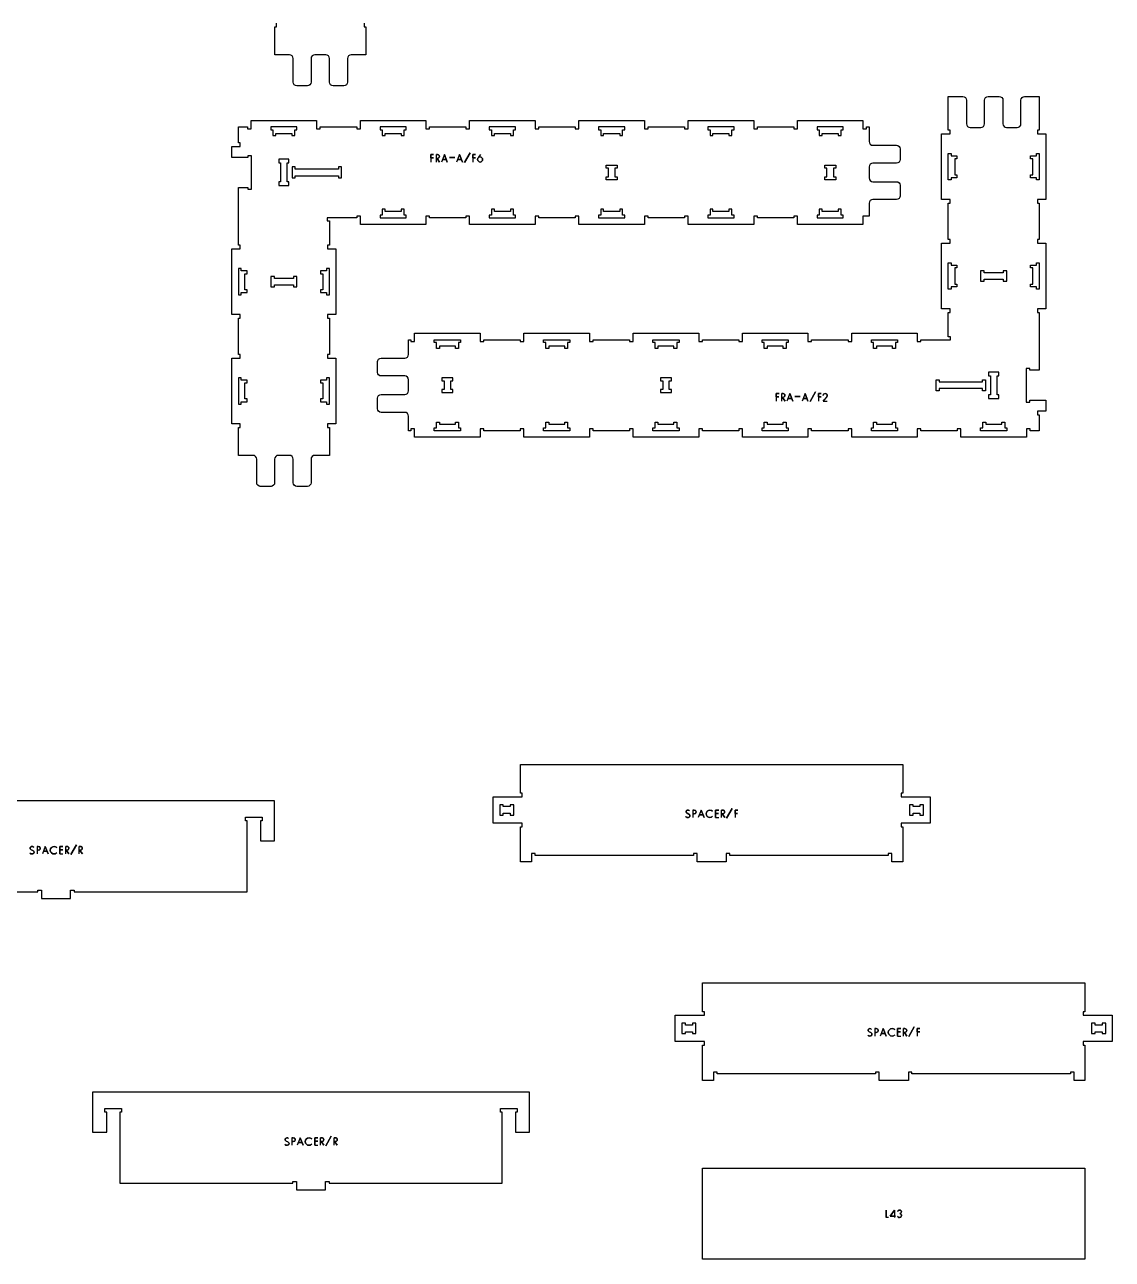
# Model space of a CAD drawing. Extents: x -6325 to 14275, y -6125 to 2946.
# Drawn here: x -2086 to 900, y -5825 to -2435 of the extents above; entities that cross this region are included whole.
import ezdxf

# ---------------------------------------------------------------- set-up
doc = ezdxf.new("R2010")
doc.units = 0
for name, color, linetype in [('CUTS', 7, 'CONTINUOUS'), ('OUTLINES', 7, 'CONTINUOUS'), ('TAGS', 7, 'CONTINUOUS')]:
    doc.layers.add(name, color=color, linetype=linetype)

msp = doc.modelspace()

# ---------------------------------------------------------------- linework, layer by layer
at = {"layer": 'CUTS', "color": 4}
for points in [[(-1404.5, -2715.5), (-1410.5, -2715.5), (-1410.5, -2723.5), (-1404.5, -2723.5), (-1404.5, -2733.5), (-1404.5, -2739.5), (-1396.5, -2739.5), (-1396.5, -2733.5), (-1352.5, -2733.5), (-1352.5, -2739.5), (-1344.5, -2739.5), (-1344.5, -2733.5), (-1344.5, -2723.5), (-1338.5, -2723.5), (-1338.5, -2715.5), (-1344.5, -2715.5)], [(-1104.5, -2715.5), (-1110.5, -2715.5), (-1110.5, -2723.5), (-1104.5, -2723.5), (-1104.5, -2733.5), (-1104.5, -2739.5), (-1096.5, -2739.5), (-1096.5, -2733.5), (-1052.5, -2733.5), (-1052.5, -2739.5), (-1044.5, -2739.5), (-1044.5, -2733.5), (-1044.5, -2723.5), (-1038.5, -2723.5), (-1038.5, -2715.5), (-1044.5, -2715.5)], [(-804.5, -2715.5), (-810.5, -2715.5), (-810.5, -2723.5), (-804.5, -2723.5), (-804.5, -2733.5), (-804.5, -2739.5), (-796.5, -2739.5), (-796.5, -2733.5), (-752.5, -2733.5), (-752.5, -2739.5), (-744.5, -2739.5), (-744.5, -2733.5), (-744.5, -2723.5), (-738.5, -2723.5), (-738.5, -2715.5), (-744.5, -2715.5)], [(-504.5, -2715.5), (-510.5, -2715.5), (-510.5, -2723.5), (-504.5, -2723.5), (-504.5, -2733.5), (-504.5, -2739.5), (-496.5, -2739.5), (-496.5, -2733.5), (-452.5, -2733.5), (-452.5, -2739.5), (-444.5, -2739.5), (-444.5, -2733.5), (-444.5, -2723.5), (-438.5, -2723.5), (-438.5, -2715.5), (-444.5, -2715.5)], [(-204.5, -2715.5), (-210.5, -2715.5), (-210.5, -2723.5), (-204.5, -2723.5), (-204.5, -2733.5), (-204.5, -2739.5), (-196.5, -2739.5), (-196.5, -2733.5), (-152.5, -2733.5), (-152.5, -2739.5), (-144.5, -2739.5), (-144.5, -2733.5), (-144.5, -2723.5), (-138.5, -2723.5), (-138.5, -2715.5), (-144.5, -2715.5)], [(95.5, -2715.5), (89.5, -2715.5), (89.5, -2723.5), (95.5, -2723.5), (95.5, -2733.5), (95.5, -2739.5), (103.5, -2739.5), (103.5, -2733.5), (147.5, -2733.5), (147.5, -2739.5), (155.5, -2739.5), (155.5, -2733.5), (155.5, -2723.5), (161.5, -2723.5), (161.5, -2715.5), (155.5, -2715.5)], [(-1383.5, -2866.5), (-1388.5, -2866.5), (-1388.5, -2876.5), (-1360.5, -2876.5), (-1360.5, -2866.5), (-1365.5, -2866.5), (-1365.5, -2814.5), (-1360.5, -2814.5), (-1360.5, -2804.5), (-1388.5, -2804.5), (-1388.5, -2814.5), (-1383.5, -2814.5)], [(449.5, -2794.9), (449.5, -2788.9), (457.5, -2788.9), (457.5, -2794.9), (467.5, -2794.9), (473.5, -2794.9), (473.5, -2802.9), (467.5, -2802.9), (467.5, -2846.9), (473.5, -2846.9), (473.5, -2854.9), (467.5, -2854.9), (457.5, -2854.9), (457.5, -2860.9), (449.5, -2860.9), (449.5, -2854.9)], [(699.5, -2854.9), (699.5, -2860.9), (691.5, -2860.9), (691.5, -2854.9), (681.5, -2854.9), (675.5, -2854.9), (675.5, -2846.9), (681.5, -2846.9), (681.5, -2802.9), (675.5, -2802.9), (675.5, -2794.9), (681.5, -2794.9), (691.5, -2794.9), (691.5, -2788.9), (699.5, -2788.9), (699.5, -2794.9)], [(-1224.5, -2855.5), (-1216.5, -2855.5), (-1216.5, -2849.5), (-1216.5, -2831.5), (-1216.5, -2825.5), (-1224.5, -2825.5), (-1224.5, -2831.5), (-1343.5, -2831.5), (-1343.5, -2825.5), (-1351.5, -2825.5), (-1351.5, -2831.5), (-1351.5, -2849.5), (-1351.5, -2855.5), (-1343.5, -2855.5), (-1343.5, -2849.5), (-1224.5, -2849.5)], [(-489.5, -2820.5), (-483.5, -2820.5), (-465.5, -2820.5), (-459.5, -2820.5), (-459.5, -2828.5), (-465.5, -2828.5), (-465.5, -2852.5), (-459.5, -2852.5), (-459.5, -2860.5), (-465.5, -2860.5), (-483.5, -2860.5), (-489.5, -2860.5), (-489.5, -2852.5), (-483.5, -2852.5), (-483.5, -2828.5), (-489.5, -2828.5)], [(110.5, -2820.5), (116.5, -2820.5), (134.5, -2820.5), (140.5, -2820.5), (140.5, -2828.5), (134.5, -2828.5), (134.5, -2852.5), (140.5, -2852.5), (140.5, -2860.5), (134.5, -2860.5), (116.5, -2860.5), (110.5, -2860.5), (110.5, -2852.5), (116.5, -2852.5), (116.5, -2828.5), (110.5, -2828.5)], [(-1044.5, -2965.5), (-1038.5, -2965.5), (-1038.5, -2957.5), (-1044.5, -2957.5), (-1044.5, -2947.5), (-1044.5, -2941.5), (-1052.5, -2941.5), (-1052.5, -2947.5), (-1096.5, -2947.5), (-1096.5, -2941.5), (-1104.5, -2941.5), (-1104.5, -2947.5), (-1104.5, -2957.5), (-1110.5, -2957.5), (-1110.5, -2965.5), (-1104.5, -2965.5)], [(-744.5, -2965.5), (-738.5, -2965.5), (-738.5, -2957.5), (-744.5, -2957.5), (-744.5, -2947.5), (-744.5, -2941.5), (-752.5, -2941.5), (-752.5, -2947.5), (-796.5, -2947.5), (-796.5, -2941.5), (-804.5, -2941.5), (-804.5, -2947.5), (-804.5, -2957.5), (-810.5, -2957.5), (-810.5, -2965.5), (-804.5, -2965.5)], [(-444.5, -2965.5), (-438.5, -2965.5), (-438.5, -2957.5), (-444.5, -2957.5), (-444.5, -2947.5), (-444.5, -2941.5), (-452.5, -2941.5), (-452.5, -2947.5), (-496.5, -2947.5), (-496.5, -2941.5), (-504.5, -2941.5), (-504.5, -2947.5), (-504.5, -2957.5), (-510.5, -2957.5), (-510.5, -2965.5), (-504.5, -2965.5)], [(-144.5, -2965.5), (-138.5, -2965.5), (-138.5, -2957.5), (-144.5, -2957.5), (-144.5, -2947.5), (-144.5, -2941.5), (-152.5, -2941.5), (-152.5, -2947.5), (-196.5, -2947.5), (-196.5, -2941.5), (-204.5, -2941.5), (-204.5, -2947.5), (-204.5, -2957.5), (-210.5, -2957.5), (-210.5, -2965.5), (-204.5, -2965.5)], [(155.5, -2965.5), (161.5, -2965.5), (161.5, -2957.5), (155.5, -2957.5), (155.5, -2947.5), (155.5, -2941.5), (147.5, -2941.5), (147.5, -2947.5), (103.5, -2947.5), (103.5, -2941.5), (95.5, -2941.5), (95.5, -2947.5), (95.5, -2957.5), (89.5, -2957.5), (89.5, -2965.5), (95.5, -2965.5)], [(-1499.5, -3170.5), (-1499.5, -3176.5), (-1491.5, -3176.5), (-1491.5, -3170.5), (-1481.5, -3170.5), (-1475.5, -3170.5), (-1475.5, -3162.5), (-1481.5, -3162.5), (-1481.5, -3118.5), (-1475.5, -3118.5), (-1475.5, -3110.5), (-1481.5, -3110.5), (-1491.5, -3110.5), (-1491.5, -3104.5), (-1499.5, -3104.5), (-1499.5, -3110.5)], [(-1249.5, -3110.5), (-1249.5, -3104.5), (-1257.5, -3104.5), (-1257.5, -3110.5), (-1267.5, -3110.5), (-1273.5, -3110.5), (-1273.5, -3118.5), (-1267.5, -3118.5), (-1267.5, -3162.5), (-1273.5, -3162.5), (-1273.5, -3170.5), (-1267.5, -3170.5), (-1257.5, -3170.5), (-1257.5, -3176.5), (-1249.5, -3176.5), (-1249.5, -3170.5)], [(449.5, -3094.9), (449.5, -3088.9), (457.5, -3088.9), (457.5, -3094.9), (467.5, -3094.9), (473.5, -3094.9), (473.5, -3102.9), (467.5, -3102.9), (467.5, -3146.9), (473.5, -3146.9), (473.5, -3154.9), (467.5, -3154.9), (457.5, -3154.9), (457.5, -3160.9), (449.5, -3160.9), (449.5, -3154.9)], [(610.5, -3110.9), (600.5, -3110.9), (600.5, -3115.9), (548.5, -3115.9), (548.5, -3110.9), (538.5, -3110.9), (538.5, -3138.9), (548.5, -3138.9), (548.5, -3133.9), (600.5, -3133.9), (600.5, -3138.9), (610.5, -3138.9)], [(699.5, -3154.9), (699.5, -3160.9), (691.5, -3160.9), (691.5, -3154.9), (681.5, -3154.9), (675.5, -3154.9), (675.5, -3146.9), (681.5, -3146.9), (681.5, -3102.9), (675.5, -3102.9), (675.5, -3094.9), (681.5, -3094.9), (691.5, -3094.9), (691.5, -3088.9), (699.5, -3088.9), (699.5, -3094.9)], [(-1400.5, -3131.5), (-1400.5, -3126.5), (-1410.5, -3126.5), (-1410.5, -3154.5), (-1400.5, -3154.5), (-1400.5, -3149.5), (-1348.5, -3149.5), (-1348.5, -3154.5), (-1338.5, -3154.5), (-1338.5, -3126.5), (-1348.5, -3126.5), (-1348.5, -3131.5)], [(-895.5, -3299.9), (-889.5, -3299.9), (-889.5, -3307.9), (-895.5, -3307.9), (-895.5, -3317.9), (-895.5, -3323.9), (-903.5, -3323.9), (-903.5, -3317.9), (-947.5, -3317.9), (-947.5, -3323.9), (-955.5, -3323.9), (-955.5, -3317.9), (-955.5, -3307.9), (-961.5, -3307.9), (-961.5, -3299.9), (-955.5, -3299.9)], [(-595.5, -3299.9), (-589.5, -3299.9), (-589.5, -3307.9), (-595.5, -3307.9), (-595.5, -3317.9), (-595.5, -3323.9), (-603.5, -3323.9), (-603.5, -3317.9), (-647.5, -3317.9), (-647.5, -3323.9), (-655.5, -3323.9), (-655.5, -3317.9), (-655.5, -3307.9), (-661.5, -3307.9), (-661.5, -3299.9), (-655.5, -3299.9)], [(-295.5, -3299.9), (-289.5, -3299.9), (-289.5, -3307.9), (-295.5, -3307.9), (-295.5, -3317.9), (-295.5, -3323.9), (-303.5, -3323.9), (-303.5, -3317.9), (-347.5, -3317.9), (-347.5, -3323.9), (-355.5, -3323.9), (-355.5, -3317.9), (-355.5, -3307.9), (-361.5, -3307.9), (-361.5, -3299.9), (-355.5, -3299.9)], [(4.5, -3299.9), (10.5, -3299.9), (10.5, -3307.9), (4.5, -3307.9), (4.5, -3317.9), (4.5, -3323.9), (-3.5, -3323.9), (-3.5, -3317.9), (-47.5, -3317.9), (-47.5, -3323.9), (-55.5, -3323.9), (-55.5, -3317.9), (-55.5, -3307.9), (-61.5, -3307.9), (-61.5, -3299.9), (-55.5, -3299.9)], [(304.5, -3299.9), (310.5, -3299.9), (310.5, -3307.9), (304.5, -3307.9), (304.5, -3317.9), (304.5, -3323.9), (296.5, -3323.9), (296.5, -3317.9), (252.5, -3317.9), (252.5, -3323.9), (244.5, -3323.9), (244.5, -3317.9), (244.5, -3307.9), (238.5, -3307.9), (238.5, -3299.9), (244.5, -3299.9)], [(588.5, -3450.9), (583.5, -3450.9), (583.5, -3398.9), (588.5, -3398.9), (588.5, -3388.9), (560.5, -3388.9), (560.5, -3398.9), (565.5, -3398.9), (565.5, -3450.9), (560.5, -3450.9), (560.5, -3460.9), (588.5, -3460.9)], [(-1499.5, -3470.5), (-1499.5, -3476.5), (-1491.5, -3476.5), (-1491.5, -3470.5), (-1481.5, -3470.5), (-1475.5, -3470.5), (-1475.5, -3462.5), (-1481.5, -3462.5), (-1481.5, -3418.5), (-1475.5, -3418.5), (-1475.5, -3410.5), (-1481.5, -3410.5), (-1491.5, -3410.5), (-1491.5, -3404.5), (-1499.5, -3404.5), (-1499.5, -3410.5)], [(-1249.5, -3410.5), (-1249.5, -3404.5), (-1257.5, -3404.5), (-1257.5, -3410.5), (-1267.5, -3410.5), (-1273.5, -3410.5), (-1273.5, -3418.5), (-1267.5, -3418.5), (-1267.5, -3462.5), (-1273.5, -3462.5), (-1273.5, -3470.5), (-1267.5, -3470.5), (-1257.5, -3470.5), (-1257.5, -3476.5), (-1249.5, -3476.5), (-1249.5, -3470.5)], [(-910.5, -3404.9), (-916.5, -3404.9), (-934.5, -3404.9), (-940.5, -3404.9), (-940.5, -3412.9), (-934.5, -3412.9), (-934.5, -3436.9), (-940.5, -3436.9), (-940.5, -3444.9), (-934.5, -3444.9), (-916.5, -3444.9), (-910.5, -3444.9), (-910.5, -3436.9), (-916.5, -3436.9), (-916.5, -3412.9), (-910.5, -3412.9)], [(-310.5, -3404.9), (-316.5, -3404.9), (-334.5, -3404.9), (-340.5, -3404.9), (-340.5, -3412.9), (-334.5, -3412.9), (-334.5, -3436.9), (-340.5, -3436.9), (-340.5, -3444.9), (-334.5, -3444.9), (-316.5, -3444.9), (-310.5, -3444.9), (-310.5, -3436.9), (-316.5, -3436.9), (-316.5, -3412.9), (-310.5, -3412.9)], [(424.5, -3439.9), (416.5, -3439.9), (416.5, -3433.9), (416.5, -3415.9), (416.5, -3409.9), (424.5, -3409.9), (424.5, -3415.9), (543.5, -3415.9), (543.5, -3409.9), (551.5, -3409.9), (551.5, -3415.9), (551.5, -3433.9), (551.5, -3439.9), (543.5, -3439.9), (543.5, -3433.9), (424.5, -3433.9)], [(-955.5, -3549.9), (-961.5, -3549.9), (-961.5, -3541.9), (-955.5, -3541.9), (-955.5, -3531.9), (-955.5, -3525.9), (-947.5, -3525.9), (-947.5, -3531.9), (-903.5, -3531.9), (-903.5, -3525.9), (-895.5, -3525.9), (-895.5, -3531.9), (-895.5, -3541.9), (-889.5, -3541.9), (-889.5, -3549.9), (-895.5, -3549.9)], [(-655.5, -3549.9), (-661.5, -3549.9), (-661.5, -3541.9), (-655.5, -3541.9), (-655.5, -3531.9), (-655.5, -3525.9), (-647.5, -3525.9), (-647.5, -3531.9), (-603.5, -3531.9), (-603.5, -3525.9), (-595.5, -3525.9), (-595.5, -3531.9), (-595.5, -3541.9), (-589.5, -3541.9), (-589.5, -3549.9), (-595.5, -3549.9)], [(-355.5, -3549.9), (-361.5, -3549.9), (-361.5, -3541.9), (-355.5, -3541.9), (-355.5, -3531.9), (-355.5, -3525.9), (-347.5, -3525.9), (-347.5, -3531.9), (-303.5, -3531.9), (-303.5, -3525.9), (-295.5, -3525.9), (-295.5, -3531.9), (-295.5, -3541.9), (-289.5, -3541.9), (-289.5, -3549.9), (-295.5, -3549.9)], [(-55.5, -3549.9), (-61.5, -3549.9), (-61.5, -3541.9), (-55.5, -3541.9), (-55.5, -3531.9), (-55.5, -3525.9), (-47.5, -3525.9), (-47.5, -3531.9), (-3.5, -3531.9), (-3.5, -3525.9), (4.5, -3525.9), (4.5, -3531.9), (4.5, -3541.9), (10.5, -3541.9), (10.5, -3549.9), (4.5, -3549.9)], [(244.5, -3549.9), (238.5, -3549.9), (238.5, -3541.9), (244.5, -3541.9), (244.5, -3531.9), (244.5, -3525.9), (252.5, -3525.9), (252.5, -3531.9), (296.5, -3531.9), (296.5, -3525.9), (304.5, -3525.9), (304.5, -3531.9), (304.5, -3541.9), (310.5, -3541.9), (310.5, -3549.9), (304.5, -3549.9)], [(544.5, -3549.9), (538.5, -3549.9), (538.5, -3541.9), (544.5, -3541.9), (544.5, -3531.9), (544.5, -3525.9), (552.5, -3525.9), (552.5, -3531.9), (596.5, -3531.9), (596.5, -3525.9), (604.5, -3525.9), (604.5, -3531.9), (604.5, -3541.9), (610.5, -3541.9), (610.5, -3549.9), (604.5, -3549.9)], [(-772, -4600), (-753, -4600), (-753, -4605), (-743, -4605), (-743, -4577), (-753, -4577), (-753, -4582), (-772, -4582), (-772, -4577), (-782, -4577), (-782, -4605), (-772, -4605)], [(382, -4577), (372, -4577), (372, -4582), (353, -4582), (353, -4577), (343, -4577), (343, -4605), (353, -4605), (353, -4600), (372, -4600), (372, -4605), (382, -4605)], [(-272, -5200), (-253, -5200), (-253, -5205), (-243, -5205), (-243, -5177), (-253, -5177), (-253, -5182), (-272, -5182), (-272, -5177), (-282, -5177), (-282, -5205), (-272, -5205)], [(882, -5177), (872, -5177), (872, -5182), (853, -5182), (853, -5177), (843, -5177), (843, -5205), (853, -5205), (853, -5200), (872, -5200), (872, -5205), (882, -5205)]]:
    msp.add_lwpolyline(points, close=True, dxfattribs=at)
at = {"layer": 'OUTLINES', "color": 5}
for points in [[(-1154.5, -2430.5), (-1154.5, -2440.5), (-1149.5, -2440.5), (-1149.5, -2517.5), (-1189.7, -2517.5), (-1193.5, -2518.2), (-1197, -2520.5), (-1199.3, -2524), (-1200, -2527.7), (-1200, -2592.7), (-1200.7, -2596.3), (-1202.9, -2599.6), (-1206.2, -2601.8), (-1209.7, -2602.5), (-1239.2, -2602.5), (-1242.8, -2601.8), (-1246.1, -2599.6), (-1248.3, -2596.3), (-1249, -2592.7), (-1249, -2527.7), (-1249.7, -2524), (-1252, -2520.5), (-1255.5, -2518.2), (-1259.2, -2517.5), (-1289.7, -2517.5), (-1293.5, -2518.2), (-1297, -2520.5), (-1299.3, -2524), (-1300, -2527.7), (-1300, -2592.7), (-1300.7, -2596.3), (-1302.9, -2599.6), (-1306.2, -2601.8), (-1309.7, -2602.5), (-1339.2, -2602.5), (-1342.8, -2601.8), (-1346.1, -2599.6), (-1348.3, -2596.3), (-1349, -2592.7), (-1349, -2527.7), (-1349.7, -2524), (-1352, -2520.5), (-1355.5, -2518.2), (-1359.2, -2517.5), (-1399.5, -2517.5), (-1399.5, -2440.5), (-1394.5, -2440.5), (-1394.5, -2430.5)], [(-2525, -4816), (-2050, -4816), (-2050, -4811), (-2040, -4811), (-2040, -4834), (-1960, -4834), (-1960, -4811), (-1950, -4811), (-1950, -4816), (-1475, -4816), (-1475, -4621), (-1480, -4621), (-1480, -4611), (-1434, -4611), (-1434, -4621), (-1439, -4621), (-1439, -4676), (-1400, -4676), (-1400, -4566), (-2600, -4566)]]:
    msp.add_lwpolyline(points, dxfattribs=at)
for points in [[(449.5, -3291.9), (449.5, -3274.9), (449.5, -3224.9), (454.5, -3224.9), (454.5, -3214.9), (431.5, -3214.9), (431.5, -3034.9), (454.5, -3034.9), (454.5, -3024.9), (449.5, -3024.9), (449.5, -2974.9), (449.5, -2924.9), (454.5, -2924.9), (454.5, -2914.9), (431.5, -2914.9), (431.5, -2734.9), (454.5, -2734.9), (454.5, -2724.9), (449.5, -2724.9), (449.5, -2632.1), (489.7, -2632.1), (493.4, -2632.8), (496.8, -2635.1), (499, -2638.4), (499.7, -2642.1), (499.7, -2707.1), (500.5, -2710.8), (502.7, -2714.2), (506.1, -2716.4), (509.7, -2717.1), (539.2, -2717.1), (542.9, -2716.4), (546.3, -2714.2), (548.5, -2710.8), (549.2, -2707.1), (549.2, -2642.1), (550, -2638.4), (552.2, -2635.1), (555.6, -2632.8), (559.2, -2632.1), (589.7, -2632.1), (593.4, -2632.8), (596.8, -2635.1), (599, -2638.4), (599.7, -2642.1), (599.7, -2707.1), (600.5, -2710.8), (602.7, -2714.2), (606.1, -2716.4), (609.7, -2717.1), (639.2, -2717.1), (642.9, -2716.4), (646.3, -2714.2), (648.5, -2710.8), (649.2, -2707.1), (649.2, -2642.1), (650, -2638.4), (652.2, -2635.1), (655.6, -2632.8), (659.2, -2632.1), (699.5, -2632.1), (699.5, -2724.9), (694.5, -2724.9), (694.5, -2734.9), (717.5, -2734.9), (717.5, -2914.9), (694.5, -2914.9), (694.5, -2924.9), (699.5, -2924.9), (699.5, -2974.9), (699.5, -3024.9), (694.5, -3024.9), (694.5, -3034.9), (717.5, -3034.9), (717.5, -3214.9), (694.5, -3214.9), (694.5, -3224.9), (699.5, -3224.9), (699.5, -3274.9), (699.5, -3383.9), (673.5, -3383.9), (673.5, -3378.9), (663.5, -3378.9), (663.5, -3470.9), (673.5, -3470.9), (673.5, -3465.9), (717.5, -3465.9), (717.5, -3495.9), (694.5, -3495.9), (694.5, -3505.9), (699.5, -3505.9), (699.5, -3549.9), (674.5, -3549.9), (674.5, -3544.9), (664.5, -3544.9), (664.5, -3567.9), (484.5, -3567.9), (484.5, -3544.9), (474.5, -3544.9), (474.5, -3549.9), (374.5, -3549.9), (374.5, -3544.9), (364.5, -3544.9), (364.5, -3567.9), (184.5, -3567.9), (184.5, -3544.9), (174.5, -3544.9), (174.5, -3549.9), (124.5, -3549.9), (74.5, -3549.9), (74.5, -3544.9), (64.5, -3544.9), (64.5, -3567.9), (-115.5, -3567.9), (-115.5, -3544.9), (-125.5, -3544.9), (-125.5, -3549.9), (-175.5, -3549.9), (-225.5, -3549.9), (-225.5, -3544.9), (-235.5, -3544.9), (-235.5, -3567.9), (-415.5, -3567.9), (-415.5, -3544.9), (-425.5, -3544.9), (-425.5, -3549.9), (-475.5, -3549.9), (-525.5, -3549.9), (-525.5, -3544.9), (-535.5, -3544.9), (-535.5, -3567.9), (-715.5, -3567.9), (-715.5, -3544.9), (-725.5, -3544.9), (-725.5, -3549.9), (-775.5, -3549.9), (-825.5, -3549.9), (-825.5, -3544.9), (-835.5, -3544.9), (-835.5, -3567.9), (-1015.5, -3567.9), (-1015.5, -3544.9), (-1025.5, -3544.9), (-1025.5, -3549.9), (-1032.5, -3549.9), (-1032.5, -3509.6), (-1033.2, -3505.9), (-1035.5, -3502.4), (-1039, -3500.1), (-1042.7, -3499.4), (-1107.7, -3499.4), (-1111.3, -3498.7), (-1114.6, -3496.5), (-1116.8, -3493.2), (-1117.5, -3489.6), (-1117.5, -3460.1), (-1116.8, -3456.5), (-1114.6, -3453.2), (-1111.3, -3451.1), (-1107.7, -3450.4), (-1042.7, -3450.4), (-1039, -3449.7), (-1035.5, -3447.4), (-1033.2, -3443.9), (-1032.5, -3440.1), (-1032.5, -3409.6), (-1033.2, -3405.9), (-1035.5, -3402.4), (-1039, -3400.1), (-1042.7, -3399.4), (-1107.7, -3399.4), (-1111.3, -3398.7), (-1114.6, -3396.5), (-1116.8, -3393.2), (-1117.5, -3389.6), (-1117.5, -3360.1), (-1116.8, -3356.5), (-1114.6, -3353.2), (-1111.3, -3351.1), (-1107.7, -3350.4), (-1042.7, -3350.4), (-1039, -3349.7), (-1035.5, -3347.4), (-1033.2, -3343.9), (-1032.5, -3340.1), (-1032.5, -3299.9), (-1025.5, -3299.9), (-1025.5, -3304.9), (-1015.5, -3304.9), (-1015.5, -3281.9), (-835.5, -3281.9), (-835.5, -3304.9), (-825.5, -3304.9), (-825.5, -3299.9), (-775.5, -3299.9), (-725.5, -3299.9), (-725.5, -3304.9), (-715.5, -3304.9), (-715.5, -3281.9), (-535.5, -3281.9), (-535.5, -3304.9), (-525.5, -3304.9), (-525.5, -3299.9), (-475.5, -3299.9), (-425.5, -3299.9), (-425.5, -3304.9), (-415.5, -3304.9), (-415.5, -3281.9), (-235.5, -3281.9), (-235.5, -3304.9), (-225.5, -3304.9), (-225.5, -3299.9), (-175.5, -3299.9), (-125.5, -3299.9), (-125.5, -3304.9), (-115.5, -3304.9), (-115.5, -3281.9), (64.5, -3281.9), (64.5, -3304.9), (74.5, -3304.9), (74.5, -3299.9), (124.5, -3299.9), (174.5, -3299.9), (174.5, -3304.9), (184.5, -3304.9), (184.5, -3281.9), (364.5, -3281.9), (364.5, -3304.9), (374.5, -3304.9), (374.5, -3299.9), (449.5, -3299.9), (455.5, -3299.9), (455.5, -3291.9)], [(-1249.5, -2990.5), (-1249.5, -3040.5), (-1254.5, -3040.5), (-1254.5, -3050.5), (-1231.5, -3050.5), (-1231.5, -3230.5), (-1254.5, -3230.5), (-1254.5, -3240.5), (-1249.5, -3240.5), (-1249.5, -3290.5), (-1249.5, -3340.5), (-1254.5, -3340.5), (-1254.5, -3350.5), (-1231.5, -3350.5), (-1231.5, -3530.5), (-1254.5, -3530.5), (-1254.5, -3540.5), (-1249.5, -3540.5), (-1249.5, -3617.5), (-1289.7, -3617.5), (-1293.5, -3618.2), (-1297, -3620.5), (-1299.3, -3624), (-1300, -3627.7), (-1300, -3692.7), (-1300.7, -3696.3), (-1302.9, -3699.6), (-1306.2, -3701.8), (-1309.7, -3702.5), (-1339.2, -3702.5), (-1342.8, -3701.8), (-1346.1, -3699.6), (-1348.3, -3696.3), (-1349, -3692.7), (-1349, -3627.7), (-1349.7, -3624), (-1352, -3620.5), (-1355.5, -3618.2), (-1359.2, -3617.5), (-1389.7, -3617.5), (-1393.5, -3618.2), (-1397, -3620.5), (-1399.3, -3624), (-1400, -3627.7), (-1400, -3692.7), (-1400.7, -3696.3), (-1402.9, -3699.6), (-1406.2, -3701.8), (-1409.7, -3702.5), (-1439.2, -3702.5), (-1442.8, -3701.8), (-1446.1, -3699.6), (-1448.3, -3696.3), (-1449, -3692.7), (-1449, -3627.7), (-1449.7, -3624), (-1452, -3620.5), (-1455.5, -3618.2), (-1459.2, -3617.5), (-1499.5, -3617.5), (-1499.5, -3540.5), (-1494.5, -3540.5), (-1494.5, -3530.5), (-1517.5, -3530.5), (-1517.5, -3350.5), (-1494.5, -3350.5), (-1494.5, -3340.5), (-1499.5, -3340.5), (-1499.5, -3290.5), (-1499.5, -3240.5), (-1494.5, -3240.5), (-1494.5, -3230.5), (-1517.5, -3230.5), (-1517.5, -3050.5), (-1494.5, -3050.5), (-1494.5, -3040.5), (-1499.5, -3040.5), (-1499.5, -2990.5), (-1499.5, -2881.5), (-1473.5, -2881.5), (-1473.5, -2886.5), (-1463.5, -2886.5), (-1463.5, -2794.5), (-1473.5, -2794.5), (-1473.5, -2799.5), (-1517.5, -2799.5), (-1517.5, -2769.5), (-1494.5, -2769.5), (-1494.5, -2759.5), (-1499.5, -2759.5), (-1499.5, -2715.5), (-1474.5, -2715.5), (-1474.5, -2720.5), (-1464.5, -2720.5), (-1464.5, -2697.5), (-1284.5, -2697.5), (-1284.5, -2720.5), (-1274.5, -2720.5), (-1274.5, -2715.5), (-1174.5, -2715.5), (-1174.5, -2720.5), (-1164.5, -2720.5), (-1164.5, -2697.5), (-984.5, -2697.5), (-984.5, -2720.5), (-974.5, -2720.5), (-974.5, -2715.5), (-924.5, -2715.5), (-874.5, -2715.5), (-874.5, -2720.5), (-864.5, -2720.5), (-864.5, -2697.5), (-684.5, -2697.5), (-684.5, -2720.5), (-674.5, -2720.5), (-674.5, -2715.5), (-624.5, -2715.5), (-574.5, -2715.5), (-574.5, -2720.5), (-564.5, -2720.5), (-564.5, -2697.5), (-384.5, -2697.5), (-384.5, -2720.5), (-374.5, -2720.5), (-374.5, -2715.5), (-324.5, -2715.5), (-274.5, -2715.5), (-274.5, -2720.5), (-264.5, -2720.5), (-264.5, -2697.5), (-84.5, -2697.5), (-84.5, -2720.5), (-74.5, -2720.5), (-74.5, -2715.5), (-24.5, -2715.5), (25.5, -2715.5), (25.5, -2720.5), (35.5, -2720.5), (35.5, -2697.5), (215.5, -2697.5), (215.5, -2720.5), (225.5, -2720.5), (225.5, -2715.5), (232.5, -2715.5), (232.5, -2755.8), (233.2, -2759.5), (235.5, -2763), (239, -2765.3), (242.7, -2766), (307.7, -2766), (311.3, -2766.7), (314.6, -2768.9), (316.8, -2772.2), (317.5, -2775.8), (317.5, -2805.3), (316.8, -2808.8), (314.6, -2812.1), (311.3, -2814.3), (307.7, -2815), (242.7, -2815), (239, -2815.7), (235.5, -2818), (233.2, -2821.5), (232.5, -2825.3), (232.5, -2855.8), (233.2, -2859.5), (235.5, -2863), (239, -2865.3), (242.7, -2866), (307.7, -2866), (311.3, -2866.7), (314.6, -2868.9), (316.8, -2872.2), (317.5, -2875.8), (317.5, -2905.3), (316.8, -2908.8), (314.6, -2912.1), (311.3, -2914.3), (307.7, -2915), (242.7, -2915), (239, -2915.7), (235.5, -2918), (233.2, -2921.5), (232.5, -2925.3), (232.7, -2960.5), (215.5, -2960.5), (215.5, -2983.5), (35.5, -2983.5), (35.5, -2960.5), (25.5, -2960.5), (25.5, -2965.5), (-24.5, -2965.5), (-74.5, -2965.5), (-74.5, -2960.5), (-84.5, -2960.5), (-84.5, -2983.5), (-264.5, -2983.5), (-264.5, -2960.5), (-274.5, -2960.5), (-274.5, -2965.5), (-324.5, -2965.5), (-374.5, -2965.5), (-374.5, -2960.5), (-384.5, -2960.5), (-384.5, -2983.5), (-564.5, -2983.5), (-564.5, -2960.5), (-574.5, -2960.5), (-574.5, -2965.5), (-624.5, -2965.5), (-674.5, -2965.5), (-674.5, -2960.5), (-684.5, -2960.5), (-684.5, -2983.5), (-864.5, -2983.5), (-864.5, -2960.5), (-874.5, -2960.5), (-874.5, -2965.5), (-924.5, -2965.5), (-974.5, -2965.5), (-974.5, -2960.5), (-984.5, -2960.5), (-984.5, -2983.5), (-1164.5, -2983.5), (-1164.5, -2960.5), (-1174.5, -2960.5), (-1174.5, -2965.5), (-1249.5, -2965.5), (-1255.5, -2965.5), (-1255.5, -2973.5), (-1249.5, -2973.5)], [(-250, -4716), (-685, -4716), (-685, -4711), (-695, -4711), (-695, -4734), (-725, -4734), (-725, -4637), (-720, -4637), (-720, -4627), (-800, -4627), (-800, -4555), (-720, -4555), (-720, -4545), (-725, -4545), (-725, -4466), (325, -4466), (325, -4545), (320, -4545), (320, -4555), (400, -4555), (400, -4627), (320, -4627), (320, -4637), (325, -4637), (325, -4734), (295, -4734), (295, -4711), (285, -4711), (285, -4716), (-150, -4716), (-150, -4711), (-160, -4711), (-160, -4734), (-240, -4734), (-240, -4711), (-250, -4711)], [(250, -5316), (-185, -5316), (-185, -5311), (-195, -5311), (-195, -5334), (-225, -5334), (-225, -5237), (-220, -5237), (-220, -5227), (-300, -5227), (-300, -5155), (-220, -5155), (-220, -5145), (-225, -5145), (-225, -5066), (825, -5066), (825, -5145), (820, -5145), (820, -5155), (900, -5155), (900, -5227), (820, -5227), (820, -5237), (825, -5237), (825, -5334), (795, -5334), (795, -5311), (785, -5311), (785, -5316), (350, -5316), (350, -5311), (340, -5311), (340, -5334), (260, -5334), (260, -5311), (250, -5311)], [(-1820, -5411), (-1820, -5421), (-1825, -5421), (-1825, -5616), (-1350, -5616), (-1350, -5611), (-1340, -5611), (-1340, -5634), (-1260, -5634), (-1260, -5611), (-1250, -5611), (-1250, -5616), (-775, -5616), (-775, -5421), (-780, -5421), (-780, -5411), (-734, -5411), (-734, -5421), (-739, -5421), (-739, -5476), (-700, -5476), (-700, -5366), (-1900, -5366), (-1900, -5476), (-1861, -5476), (-1861, -5421), (-1866, -5421), (-1866, -5411)], [(825, -5575), (825, -5825), (-225, -5825), (-225, -5575)]]:
    msp.add_lwpolyline(points, close=True, dxfattribs=at)
at = {"layer": 'TAGS', "color": 2}
for points in [[(-971.2, -2800.6), (-964, -2800.6), (-971.2, -2800.6), (-971.2, -2791.5), (-963.6, -2791.5), (-971.2, -2791.5), (-971.2, -2812)], [(-955.9, -2812), (-955.9, -2791.5), (-952.4, -2791.5), (-950.4, -2791.8), (-948.8, -2792.7), (-947.7, -2794.3), (-947.3, -2796.6), (-947.9, -2798.9), (-949.3, -2800.6), (-950.9, -2801.6), (-952.4, -2801.9), (-955.9, -2801.9), (-952.4, -2801.9), (-950.9, -2801.6), (-949.3, -2800.6), (-947.9, -2798.9), (-947.3, -2796.6), (-947.7, -2794.3), (-948.8, -2792.7), (-950.4, -2791.8), (-952.4, -2791.5), (-955.9, -2791.5)], [(-933.9, -2791.5), (-925.9, -2812), (-933.9, -2791.5), (-941.9, -2812)], [(-892.2, -2791.5), (-884.2, -2812), (-892.2, -2791.5), (-900.2, -2812)], [(-855.5, -2800.6), (-848.3, -2800.6), (-855.5, -2800.6), (-855.5, -2791.5), (-848, -2791.5), (-855.5, -2791.5), (-855.5, -2812)], [(-834.7, -2791.5), (-838, -2796.1), (-839.2, -2797.8), (-840.3, -2799.5), (-841.2, -2800.7), (-841.7, -2801.4), (-842.7, -2805.1), (-842.1, -2807.8), (-840.6, -2810), (-838.5, -2811.5), (-835.8, -2812), (-833.1, -2811.5), (-830.8, -2810), (-829.3, -2807.8), (-828.8, -2805.1), (-829.3, -2802.3), (-830.8, -2800.1), (-833.1, -2798.7), (-835.8, -2798.1), (-839.2, -2799), (-841.7, -2801.4), (-839.2, -2799), (-835.8, -2798.1), (-833.1, -2798.7), (-830.8, -2800.1), (-829.3, -2802.3), (-828.8, -2805.1), (-829.3, -2807.8), (-830.8, -2810), (-833.1, -2811.5), (-835.8, -2812), (-838.5, -2811.5), (-840.6, -2810), (-842.1, -2807.8), (-842.7, -2805.1), (-841.7, -2801.4), (-841.2, -2800.7), (-840.3, -2799.5), (-839.2, -2797.8), (-838, -2796.1)], [(-22.6, -3457), (-15.4, -3457), (-22.6, -3457), (-22.6, -3447.9), (-15, -3447.9), (-22.6, -3447.9), (-22.6, -3468.4)], [(-7.3, -3468.4), (-7.3, -3447.9), (-3.8, -3447.9), (-1.8, -3448.2), (-0.2, -3449.1), (0.9, -3450.7), (1.3, -3453), (0.7, -3455.3), (-0.7, -3457), (-2.3, -3458), (-3.8, -3458.3), (-7.3, -3458.3), (-3.8, -3458.3), (-2.3, -3458), (-0.7, -3457), (0.7, -3455.3), (1.3, -3453), (0.9, -3450.7), (-0.2, -3449.1), (-1.8, -3448.2), (-3.8, -3447.9), (-7.3, -3447.9)], [(14.7, -3447.9), (22.7, -3468.4), (14.7, -3447.9), (6.7, -3468.4)], [(56.4, -3447.9), (64.4, -3468.4), (56.4, -3447.9), (48.4, -3468.4)], [(93.1, -3457), (100.3, -3457), (93.1, -3457), (93.1, -3447.9), (100.6, -3447.9), (93.1, -3447.9), (93.1, -3468.4)], [(105.9, -3468.4), (110.5, -3463.3), (112.3, -3461.4), (113.8, -3459.6), (115, -3458.3), (115.5, -3457.6), (116, -3456.9), (116.5, -3456), (117, -3454.8), (117.2, -3453.1), (116.9, -3451.3), (115.9, -3449.6), (114.2, -3448.4), (111.7, -3447.9), (107.4, -3449.2), (106, -3452.6), (107.4, -3449.2), (111.7, -3447.9), (114.2, -3448.4), (115.9, -3449.6), (116.9, -3451.3), (117.2, -3453.1), (117, -3454.8), (116.5, -3456), (116, -3456.9), (115.5, -3457.6), (115, -3458.3), (113.8, -3459.6), (112.3, -3461.4), (110.5, -3463.3), (105.9, -3468.4), (117, -3468.4)], [(-271.6, -4608.6), (-270.6, -4610.1), (-269.4, -4611.2), (-267.9, -4611.8), (-265.8, -4612), (-263.6, -4611.8), (-261.7, -4610.9), (-260.3, -4609.4), (-259.8, -4607.4), (-260, -4605.4), (-260.8, -4604), (-261.8, -4603.2), (-262.8, -4602.6), (-267.4, -4600.3), (-268.5, -4599.6), (-269.5, -4598.7), (-270.1, -4597.6), (-270.4, -4596.2), (-270.1, -4594.6), (-269.2, -4593), (-267.6, -4591.9), (-265.4, -4591.5), (-263.3, -4591.8), (-261.9, -4592.6), (-260.8, -4593.6), (-261.9, -4592.6), (-263.3, -4591.8), (-265.4, -4591.5), (-267.6, -4591.9), (-269.2, -4593), (-270.1, -4594.6), (-270.4, -4596.2), (-270.1, -4597.6), (-269.5, -4598.7), (-268.5, -4599.6), (-267.4, -4600.3), (-262.8, -4602.6), (-261.8, -4603.2), (-260.8, -4604), (-260, -4605.4), (-259.8, -4607.4), (-260.3, -4609.4), (-261.7, -4610.9), (-263.6, -4611.8), (-265.8, -4612), (-267.9, -4611.8), (-269.4, -4611.2), (-270.6, -4610.1)], [(-251.6, -4591.5), (-248.4, -4591.5), (-244.1, -4592.8), (-242.6, -4596.6), (-244.1, -4600.5), (-248.3, -4601.9), (-251.6, -4601.9), (-248.3, -4601.9), (-244.1, -4600.5), (-242.6, -4596.6), (-244.1, -4592.8), (-248.4, -4591.5), (-251.6, -4591.5), (-251.6, -4612)], [(-229, -4591.5), (-220.9, -4612), (-229, -4591.5), (-237, -4612)], [(-197.3, -4609.2), (-200.6, -4611.3), (-204.6, -4612), (-208.7, -4611.2), (-212.1, -4609), (-214.4, -4605.7), (-215.3, -4601.7), (-214.4, -4597.8), (-212.1, -4594.5), (-208.7, -4592.3), (-204.6, -4591.5), (-200.7, -4592.2), (-197.4, -4594.2), (-200.7, -4592.2), (-204.6, -4591.5), (-208.7, -4592.3), (-212.1, -4594.5), (-214.4, -4597.8), (-215.3, -4601.7), (-214.4, -4605.7), (-212.1, -4609), (-208.7, -4611.2), (-204.6, -4612), (-200.6, -4611.3)], [(-189.4, -4612), (-189.4, -4600.6), (-181.1, -4600.6), (-189.4, -4600.6), (-189.4, -4591.5), (-180.5, -4591.5), (-189.4, -4591.5), (-189.4, -4612), (-180.5, -4612)], [(-172.9, -4612), (-172.9, -4591.5), (-169.4, -4591.5), (-167.4, -4591.8), (-165.8, -4592.7), (-164.7, -4594.3), (-164.3, -4596.6), (-164.9, -4598.9), (-166.2, -4600.6), (-167.9, -4601.6), (-169.4, -4601.9), (-172.9, -4601.9), (-169.4, -4601.9), (-167.9, -4601.6), (-166.2, -4600.6), (-164.9, -4598.9), (-164.3, -4596.6), (-164.7, -4594.3), (-165.8, -4592.7), (-167.4, -4591.8), (-169.4, -4591.5), (-172.9, -4591.5)], [(-135.9, -4600.6), (-128.7, -4600.6), (-135.9, -4600.6), (-135.9, -4591.5), (-128.4, -4591.5), (-135.9, -4591.5), (-135.9, -4612)], [(-2072.2, -4708.6), (-2071.2, -4710.1), (-2070, -4711.2), (-2068.4, -4711.8), (-2066.4, -4712), (-2064.1, -4711.8), (-2062.2, -4710.9), (-2060.9, -4709.4), (-2060.3, -4707.4), (-2060.6, -4705.4), (-2061.4, -4704), (-2062.4, -4703.2), (-2063.3, -4702.6), (-2067.9, -4700.3), (-2069.1, -4699.6), (-2070, -4698.7), (-2070.7, -4697.6), (-2070.9, -4696.2), (-2070.7, -4694.6), (-2069.7, -4693), (-2068.2, -4691.9), (-2066, -4691.5), (-2063.9, -4691.8), (-2062.4, -4692.6), (-2061.4, -4693.6), (-2062.4, -4692.6), (-2063.9, -4691.8), (-2066, -4691.5), (-2068.2, -4691.9), (-2069.7, -4693), (-2070.7, -4694.6), (-2070.9, -4696.2), (-2070.7, -4697.6), (-2070, -4698.7), (-2069.1, -4699.6), (-2067.9, -4700.3), (-2063.3, -4702.6), (-2062.4, -4703.2), (-2061.4, -4704), (-2060.6, -4705.4), (-2060.3, -4707.4), (-2060.9, -4709.4), (-2062.2, -4710.9), (-2064.1, -4711.8), (-2066.4, -4712), (-2068.4, -4711.8), (-2070, -4711.2), (-2071.2, -4710.1)], [(-2052.2, -4691.5), (-2049, -4691.5), (-2044.7, -4692.8), (-2043.2, -4696.6), (-2044.7, -4700.5), (-2048.8, -4701.9), (-2052.2, -4701.9), (-2048.8, -4701.9), (-2044.7, -4700.5), (-2043.2, -4696.6), (-2044.7, -4692.8), (-2049, -4691.5), (-2052.2, -4691.5), (-2052.2, -4712)], [(-2029.5, -4691.5), (-2021.5, -4712), (-2029.5, -4691.5), (-2037.6, -4712)], [(-1997.9, -4709.2), (-2001.2, -4711.3), (-2005.2, -4712), (-2009.3, -4711.2), (-2012.7, -4709), (-2015, -4705.7), (-2015.8, -4701.7), (-2015, -4697.8), (-2012.7, -4694.5), (-2009.3, -4692.3), (-2005.2, -4691.5), (-2001.3, -4692.2), (-1998, -4694.2), (-2001.3, -4692.2), (-2005.2, -4691.5), (-2009.3, -4692.3), (-2012.7, -4694.5), (-2015, -4697.8), (-2015.8, -4701.7), (-2015, -4705.7), (-2012.7, -4709), (-2009.3, -4711.2), (-2005.2, -4712), (-2001.2, -4711.3)], [(-1989.9, -4712), (-1989.9, -4700.6), (-1981.7, -4700.6), (-1989.9, -4700.6), (-1989.9, -4691.5), (-1981.1, -4691.5), (-1989.9, -4691.5), (-1989.9, -4712), (-1981.1, -4712)], [(-1973.5, -4712), (-1973.5, -4691.5), (-1969.9, -4691.5), (-1968, -4691.8), (-1966.4, -4692.7), (-1965.3, -4694.3), (-1964.9, -4696.6), (-1965.4, -4698.9), (-1966.8, -4700.6), (-1968.5, -4701.6), (-1969.9, -4701.9), (-1973.5, -4701.9), (-1969.9, -4701.9), (-1968.5, -4701.6), (-1966.8, -4700.6), (-1965.4, -4698.9), (-1964.9, -4696.6), (-1965.3, -4694.3), (-1966.4, -4692.7), (-1968, -4691.8), (-1969.9, -4691.5), (-1973.5, -4691.5)], [(-1936.5, -4712), (-1936.5, -4691.5), (-1932.9, -4691.5), (-1931, -4691.8), (-1929.4, -4692.7), (-1928.3, -4694.3), (-1927.9, -4696.6), (-1928.4, -4698.9), (-1929.8, -4700.6), (-1931.5, -4701.6), (-1932.9, -4701.9), (-1936.5, -4701.9), (-1932.9, -4701.9), (-1931.5, -4701.6), (-1929.8, -4700.6), (-1928.4, -4698.9), (-1927.9, -4696.6), (-1928.3, -4694.3), (-1929.4, -4692.7), (-1931, -4691.8), (-1932.9, -4691.5), (-1936.5, -4691.5)], [(228.4, -5208.6), (229.4, -5210.1), (230.6, -5211.2), (232.1, -5211.8), (234.2, -5212), (236.4, -5211.8), (238.3, -5210.9), (239.7, -5209.4), (240.2, -5207.4), (240, -5205.4), (239.2, -5204), (238.2, -5203.2), (237.2, -5202.6), (232.6, -5200.3), (231.5, -5199.6), (230.5, -5198.7), (229.9, -5197.6), (229.6, -5196.2), (229.9, -5194.6), (230.8, -5193), (232.4, -5191.9), (234.6, -5191.5), (236.7, -5191.8), (238.1, -5192.6), (239.2, -5193.6), (238.1, -5192.6), (236.7, -5191.8), (234.6, -5191.5), (232.4, -5191.9), (230.8, -5193), (229.9, -5194.6), (229.6, -5196.2), (229.9, -5197.6), (230.5, -5198.7), (231.5, -5199.6), (232.6, -5200.3), (237.2, -5202.6), (238.2, -5203.2), (239.2, -5204), (240, -5205.4), (240.2, -5207.4), (239.7, -5209.4), (238.3, -5210.9), (236.4, -5211.8), (234.2, -5212), (232.1, -5211.8), (230.6, -5211.2), (229.4, -5210.1)], [(248.4, -5191.5), (251.6, -5191.5), (255.9, -5192.8), (257.4, -5196.6), (255.9, -5200.5), (251.7, -5201.9), (248.4, -5201.9), (251.7, -5201.9), (255.9, -5200.5), (257.4, -5196.6), (255.9, -5192.8), (251.6, -5191.5), (248.4, -5191.5), (248.4, -5212)], [(271, -5191.5), (279.1, -5212), (271, -5191.5), (263, -5212)], [(302.7, -5209.2), (299.4, -5211.3), (295.4, -5212), (291.3, -5211.2), (287.9, -5209), (285.6, -5205.7), (284.7, -5201.7), (285.6, -5197.8), (287.9, -5194.5), (291.3, -5192.3), (295.4, -5191.5), (299.3, -5192.2), (302.6, -5194.2), (299.3, -5192.2), (295.4, -5191.5), (291.3, -5192.3), (287.9, -5194.5), (285.6, -5197.8), (284.7, -5201.7), (285.6, -5205.7), (287.9, -5209), (291.3, -5211.2), (295.4, -5212), (299.4, -5211.3)], [(310.6, -5212), (310.6, -5200.6), (318.9, -5200.6), (310.6, -5200.6), (310.6, -5191.5), (319.5, -5191.5), (310.6, -5191.5), (310.6, -5212), (319.5, -5212)], [(327.1, -5212), (327.1, -5191.5), (330.6, -5191.5), (332.6, -5191.8), (334.2, -5192.7), (335.3, -5194.3), (335.7, -5196.6), (335.1, -5198.9), (333.8, -5200.6), (332.1, -5201.6), (330.6, -5201.9), (327.1, -5201.9), (330.6, -5201.9), (332.1, -5201.6), (333.8, -5200.6), (335.1, -5198.9), (335.7, -5196.6), (335.3, -5194.3), (334.2, -5192.7), (332.6, -5191.8), (330.6, -5191.5), (327.1, -5191.5)], [(364.1, -5200.6), (371.3, -5200.6), (364.1, -5200.6), (364.1, -5191.5), (371.6, -5191.5), (364.1, -5191.5), (364.1, -5212)], [(-1372.2, -5508.6), (-1371.2, -5510.1), (-1370, -5511.2), (-1368.4, -5511.8), (-1366.4, -5512), (-1364.1, -5511.8), (-1362.2, -5510.9), (-1360.9, -5509.4), (-1360.3, -5507.4), (-1360.6, -5505.4), (-1361.4, -5504), (-1362.4, -5503.2), (-1363.3, -5502.6), (-1367.9, -5500.3), (-1369.1, -5499.6), (-1370, -5498.7), (-1370.7, -5497.6), (-1370.9, -5496.2), (-1370.7, -5494.6), (-1369.7, -5493), (-1368.2, -5491.9), (-1366, -5491.5), (-1363.9, -5491.8), (-1362.4, -5492.6), (-1361.4, -5493.6), (-1362.4, -5492.6), (-1363.9, -5491.8), (-1366, -5491.5), (-1368.2, -5491.9), (-1369.7, -5493), (-1370.7, -5494.6), (-1370.9, -5496.2), (-1370.7, -5497.6), (-1370, -5498.7), (-1369.1, -5499.6), (-1367.9, -5500.3), (-1363.3, -5502.6), (-1362.4, -5503.2), (-1361.4, -5504), (-1360.6, -5505.4), (-1360.3, -5507.4), (-1360.9, -5509.4), (-1362.2, -5510.9), (-1364.1, -5511.8), (-1366.4, -5512), (-1368.4, -5511.8), (-1370, -5511.2), (-1371.2, -5510.1)], [(-1352.2, -5491.5), (-1349, -5491.5), (-1344.7, -5492.8), (-1343.2, -5496.6), (-1344.7, -5500.5), (-1348.8, -5501.9), (-1352.2, -5501.9), (-1348.8, -5501.9), (-1344.7, -5500.5), (-1343.2, -5496.6), (-1344.7, -5492.8), (-1349, -5491.5), (-1352.2, -5491.5), (-1352.2, -5512)], [(-1329.5, -5491.5), (-1321.5, -5512), (-1329.5, -5491.5), (-1337.6, -5512)], [(-1297.9, -5509.2), (-1301.2, -5511.3), (-1305.2, -5512), (-1309.3, -5511.2), (-1312.7, -5509), (-1315, -5505.7), (-1315.8, -5501.7), (-1315, -5497.8), (-1312.7, -5494.5), (-1309.3, -5492.3), (-1305.2, -5491.5), (-1301.3, -5492.2), (-1298, -5494.2), (-1301.3, -5492.2), (-1305.2, -5491.5), (-1309.3, -5492.3), (-1312.7, -5494.5), (-1315, -5497.8), (-1315.8, -5501.7), (-1315, -5505.7), (-1312.7, -5509), (-1309.3, -5511.2), (-1305.2, -5512), (-1301.2, -5511.3)], [(-1289.9, -5512), (-1289.9, -5500.6), (-1281.7, -5500.6), (-1289.9, -5500.6), (-1289.9, -5491.5), (-1281.1, -5491.5), (-1289.9, -5491.5), (-1289.9, -5512), (-1281.1, -5512)], [(-1273.5, -5512), (-1273.5, -5491.5), (-1269.9, -5491.5), (-1268, -5491.8), (-1266.4, -5492.7), (-1265.3, -5494.3), (-1264.9, -5496.6), (-1265.4, -5498.9), (-1266.8, -5500.6), (-1268.5, -5501.6), (-1269.9, -5501.9), (-1273.5, -5501.9), (-1269.9, -5501.9), (-1268.5, -5501.6), (-1266.8, -5500.6), (-1265.4, -5498.9), (-1264.9, -5496.6), (-1265.3, -5494.3), (-1266.4, -5492.7), (-1268, -5491.8), (-1269.9, -5491.5), (-1273.5, -5491.5)], [(-1236.5, -5512), (-1236.5, -5491.5), (-1232.9, -5491.5), (-1231, -5491.8), (-1229.4, -5492.7), (-1228.3, -5494.3), (-1227.9, -5496.6), (-1228.4, -5498.9), (-1229.8, -5500.6), (-1231.5, -5501.6), (-1232.9, -5501.9), (-1236.5, -5501.9), (-1232.9, -5501.9), (-1231.5, -5501.6), (-1229.8, -5500.6), (-1228.4, -5498.9), (-1227.9, -5496.6), (-1228.3, -5494.3), (-1229.4, -5492.7), (-1231, -5491.8), (-1232.9, -5491.5), (-1236.5, -5491.5)], [(285.1, -5710.3), (278.8, -5710.3), (278.8, -5689.7), (278.8, -5710.3)], [(301.6, -5689.7), (290.5, -5706.4), (304.9, -5706.4), (290.5, -5706.4), (301.6, -5689.7), (301.6, -5710.3)], [(310.4, -5706.3), (310.8, -5707.6), (311.7, -5708.9), (313.1, -5709.9), (315.4, -5710.3), (319.7, -5709), (321.2, -5705), (320.8, -5702.6), (319.6, -5700.9), (318, -5699.9), (316.2, -5699.6), (318, -5699.2), (319.4, -5698.1), (320.5, -5696.4), (320.9, -5694.3), (320.9, -5693.5), (320.7, -5692.5), (320.3, -5691.5), (319.6, -5690.6), (318.3, -5690), (316.4, -5689.7), (313.7, -5690.1), (312.2, -5691.1), (311.4, -5692.5), (311.1, -5693.8), (311.4, -5692.5), (312.2, -5691.1), (313.7, -5690.1), (316.4, -5689.7), (318.3, -5690), (319.6, -5690.6), (320.3, -5691.5), (320.7, -5692.5), (320.9, -5693.5), (320.9, -5694.3), (320.5, -5696.4), (319.4, -5698.1), (318, -5699.2), (316.2, -5699.6), (318, -5699.9), (319.6, -5700.9), (320.8, -5702.6), (321.2, -5705), (319.7, -5709), (315.4, -5710.3), (313.1, -5709.9), (311.7, -5708.9), (310.8, -5707.6)]]:
    msp.add_lwpolyline(points, dxfattribs=at)
for points in [[(-947.2, -2812), (-953.8, -2802)], [(-928.7, -2804.7), (-939.1, -2804.7)], [(-905.5, -2799.7), (-920.2, -2799.7)], [(-887, -2804.7), (-897.4, -2804.7)], [(-863.3, -2786.8), (-878.5, -2813.2)], [(43.1, -3456.1), (28.4, -3456.1)], [(85.3, -3443.2), (70.1, -3469.6)], [(1.4, -3468.4), (-5.2, -3458.4)], [(19.9, -3461.1), (9.5, -3461.1)], [(61.6, -3461.1), (51.2, -3461.1)], [(-223.8, -4604.7), (-234.2, -4604.7)], [(-164.2, -4612), (-170.8, -4602)], [(-143.7, -4586.8), (-158.9, -4613.2)], [(-2024.4, -4704.7), (-2034.7, -4704.7)], [(-1964.8, -4712), (-1971.4, -4702)], [(-1944.3, -4686.8), (-1959.5, -4713.2)], [(-1927.8, -4712), (-1934.4, -4702)], [(356.3, -5186.8), (341.1, -5213.2)], [(276.2, -5204.7), (265.8, -5204.7)], [(335.8, -5212), (329.2, -5202)], [(-1244.3, -5486.8), (-1259.5, -5513.2)], [(-1324.4, -5504.7), (-1334.7, -5504.7)], [(-1264.8, -5512), (-1271.4, -5502)], [(-1227.8, -5512), (-1234.4, -5502)]]:
    msp.add_lwpolyline(points, close=True, dxfattribs=at)

doc.saveas('drawing.dxf')
